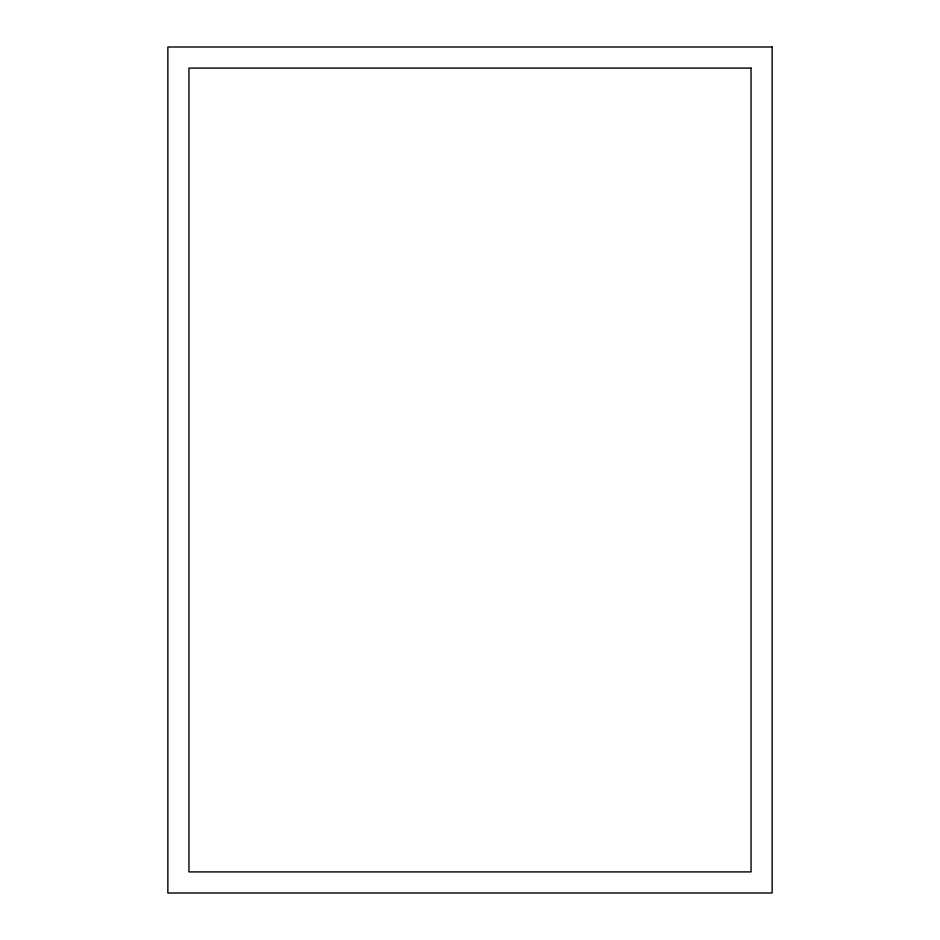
<?xml version="1.0" encoding="UTF-8"?>
<svg xmlns="http://www.w3.org/2000/svg" width="940" height="940" viewBox="0 0 940 940"><rect width="100%" height="100%" fill="white"/><g stroke="black" fill="none" stroke-linecap="round" stroke-linejoin="round"><path stroke-width="1.41" d="M772.139 47L167.861 47L167.861 893L772.139 893L772.139 47M751.048 68.091L188.952 68.091L188.952 871.909L751.048 871.909L751.048 68.091"/></g></svg>
